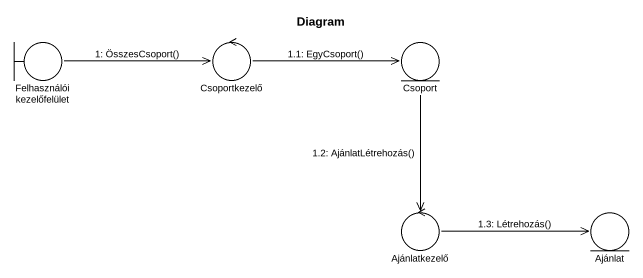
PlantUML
@startuml
title Diagram
boundary "Felhasználói kezelőfelület" as Felhasználói_kezelőfelület
control Csoportkezelő
entity Csoport
control Ajánlatkezelő
entity Ajánlat
Felhasználói_kezelőfelület -right-> Csoportkezelő : 1: ÖsszesCsoport()
Csoportkezelő -right-> Csoport : 1.1: EgyCsoport()
Csoport --> Ajánlatkezelő : 1.2: AjánlatLétrehozás()
Ajánlatkezelő -right-> Ajánlat : 1.3: Létrehozás()
@enduml
